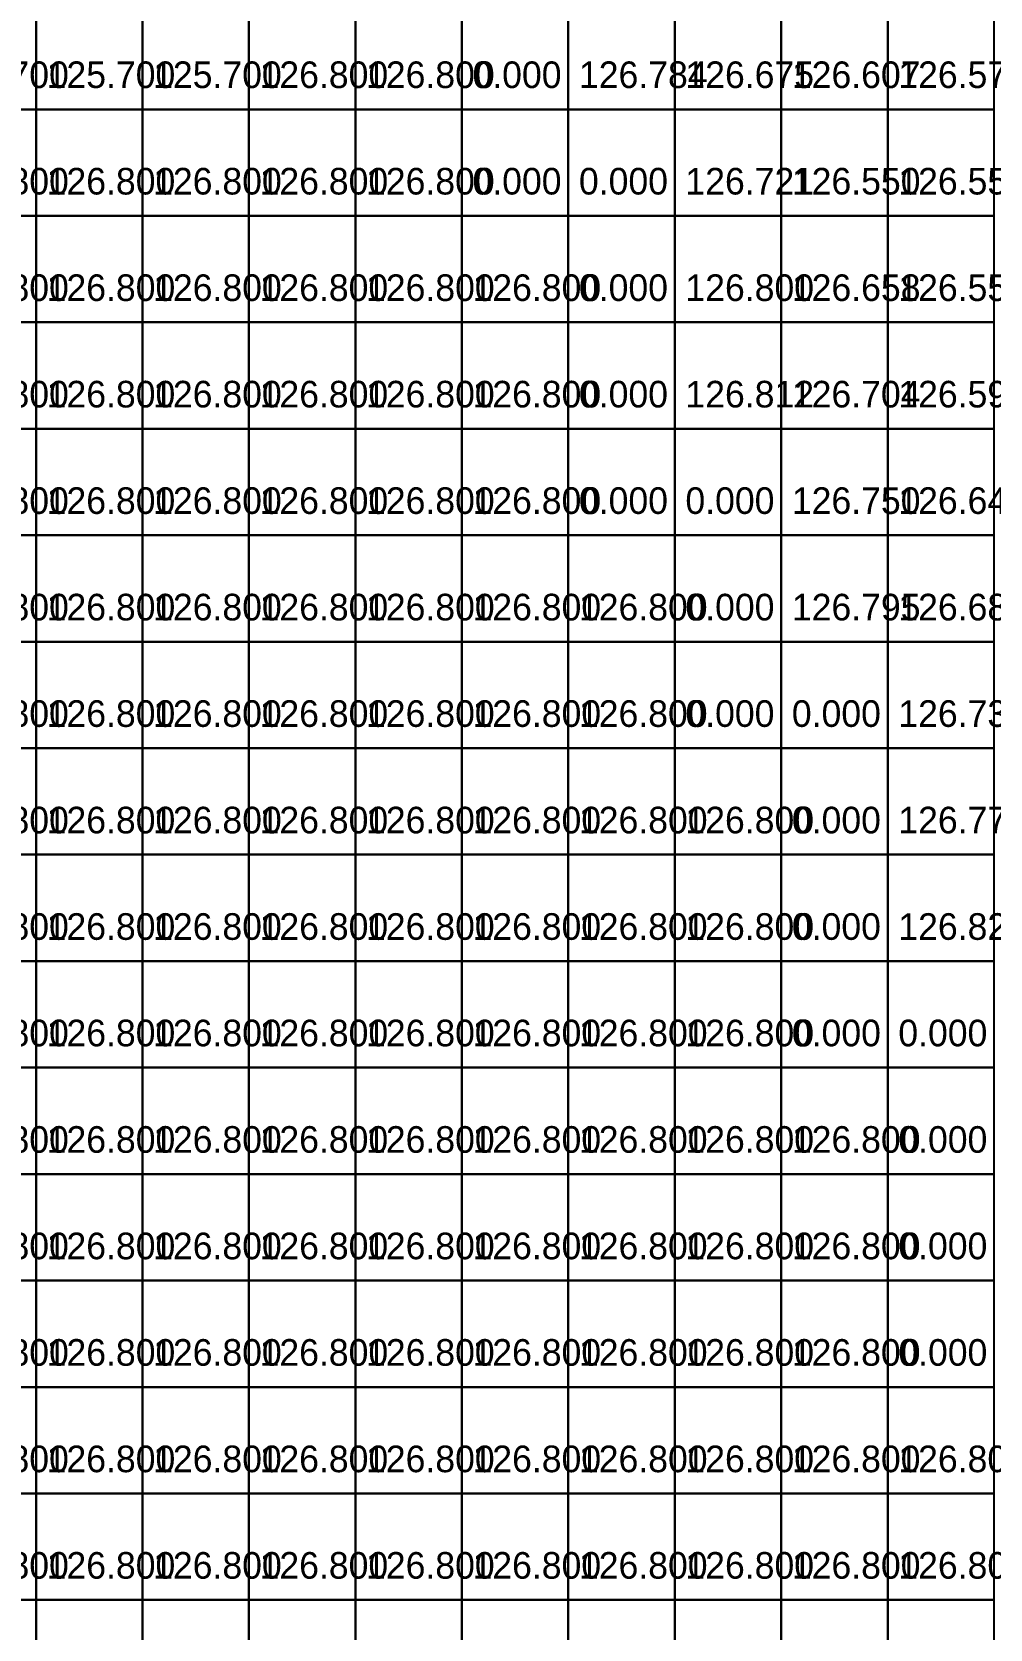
# Model space of a CAD drawing. Header units: metres. Extents: x 287857 to 287978, y 62957 to 63018.
# Drawn here: x 287892.89 to 287901.89, y 62987.56 to 63002.56 of the extents above; entities that cross this region are included whole.
import ezdxf

# ---------------------------------------------------------------- set-up
doc = ezdxf.new("R2010")
doc.units = ezdxf.units.M
for name, color, linetype, true_color in [('ARCH-BARRIER', 7, 'Continuous', 0xf87171), ('ARCH-INTERP', 7, 'Continuous', 0x64748b), ('ARCH-LEVEL-TXT', 7, 'Continuous', 0xa78bfa), ('ARCH-REAL', 7, 'Continuous', 0xa78bfa)]:
    doc.layers.add(name, color=color, linetype=linetype, true_color=true_color)

msp = doc.modelspace()

# ---------------------------------------------------------------- linework, layer by layer
at = {"layer": 'ARCH-BARRIER'}
for points in [[(287896.925, 63001.831, 0), (287897.925, 63001.831, 0), (287897.925, 63002.831, 0), (287896.925, 63002.831, 0), (287896.925, 63001.831, 0)], [(287896.925, 63000.831, 0), (287897.925, 63000.831, 0), (287897.925, 63001.831, 0), (287896.925, 63001.831, 0), (287896.925, 63000.831, 0)], [(287897.925, 63000.831, 0), (287898.925, 63000.831, 0), (287898.925, 63001.831, 0), (287897.925, 63001.831, 0), (287897.925, 63000.831, 0)], [(287897.925, 62999.831, 0), (287898.925, 62999.831, 0), (287898.925, 63000.831, 0), (287897.925, 63000.831, 0), (287897.925, 62999.831, 0)], [(287897.925, 62998.831, 0), (287898.925, 62998.831, 0), (287898.925, 62999.831, 0), (287897.925, 62999.831, 0), (287897.925, 62998.831, 0)], [(287897.925, 62997.831, 0), (287898.925, 62997.831, 0), (287898.925, 62998.831, 0), (287897.925, 62998.831, 0), (287897.925, 62997.831, 0)], [(287898.925, 62997.831, 0), (287899.925, 62997.831, 0), (287899.925, 62998.831, 0), (287898.925, 62998.831, 0), (287898.925, 62997.831, 0)], [(287898.925, 62996.831, 0), (287899.925, 62996.831, 0), (287899.925, 62997.831, 0), (287898.925, 62997.831, 0), (287898.925, 62996.831, 0)], [(287898.925, 62995.831, 0), (287899.925, 62995.831, 0), (287899.925, 62996.831, 0), (287898.925, 62996.831, 0), (287898.925, 62995.831, 0)], [(287899.925, 62995.831, 0), (287900.925, 62995.831, 0), (287900.925, 62996.831, 0), (287899.925, 62996.831, 0), (287899.925, 62995.831, 0)], [(287899.925, 62994.831, 0), (287900.925, 62994.831, 0), (287900.925, 62995.831, 0), (287899.925, 62995.831, 0), (287899.925, 62994.831, 0)], [(287899.925, 62993.831, 0), (287900.925, 62993.831, 0), (287900.925, 62994.831, 0), (287899.925, 62994.831, 0), (287899.925, 62993.831, 0)], [(287899.925, 62992.831, 0), (287900.925, 62992.831, 0), (287900.925, 62993.831, 0), (287899.925, 62993.831, 0), (287899.925, 62992.831, 0)], [(287900.925, 62992.831, 0), (287901.925, 62992.831, 0), (287901.925, 62993.831, 0), (287900.925, 62993.831, 0), (287900.925, 62992.831, 0)], [(287900.925, 62991.831, 0), (287901.925, 62991.831, 0), (287901.925, 62992.831, 0), (287900.925, 62992.831, 0), (287900.925, 62991.831, 0)], [(287900.925, 62990.831, 0), (287901.925, 62990.831, 0), (287901.925, 62991.831, 0), (287900.925, 62991.831, 0), (287900.925, 62990.831, 0)], [(287900.925, 62989.831, 0), (287901.925, 62989.831, 0), (287901.925, 62990.831, 0), (287900.925, 62990.831, 0), (287900.925, 62989.831, 0)]]:
    msp.add_polyline3d(points, dxfattribs=at)
at = {"layer": 'ARCH-INTERP'}
for points in [[(287891.925, 63001.831, 125.7), (287892.925, 63001.831, 125.7), (287892.925, 63002.831, 125.7), (287891.925, 63002.831, 125.7), (287891.925, 63001.831, 125.7)], [(287892.925, 63001.831, 125.7), (287893.925, 63001.831, 125.7), (287893.925, 63002.831, 125.7), (287892.925, 63002.831, 125.7), (287892.925, 63001.831, 125.7)], [(287893.925, 63001.831, 125.7), (287894.925, 63001.831, 125.7), (287894.925, 63002.831, 125.7), (287893.925, 63002.831, 125.7), (287893.925, 63001.831, 125.7)], [(287894.925, 63001.831, 126.8), (287895.925, 63001.831, 126.8), (287895.925, 63002.831, 126.8), (287894.925, 63002.831, 126.8), (287894.925, 63001.831, 126.8)], [(287895.925, 63001.831, 126.8), (287896.925, 63001.831, 126.8), (287896.925, 63002.831, 126.8), (287895.925, 63002.831, 126.8), (287895.925, 63001.831, 126.8)], [(287897.925, 63001.831, 126.784), (287898.925, 63001.831, 126.784), (287898.925, 63002.831, 126.784), (287897.925, 63002.831, 126.784), (287897.925, 63001.831, 126.784)], [(287898.925, 63001.831, 126.675), (287899.925, 63001.831, 126.675), (287899.925, 63002.831, 126.675), (287898.925, 63002.831, 126.675), (287898.925, 63001.831, 126.675)], [(287899.925, 63001.831, 126.607), (287900.925, 63001.831, 126.607), (287900.925, 63002.831, 126.607), (287899.925, 63002.831, 126.607), (287899.925, 63001.831, 126.607)], [(287900.925, 63001.831, 126.57), (287901.925, 63001.831, 126.57), (287901.925, 63002.831, 126.57), (287900.925, 63002.831, 126.57), (287900.925, 63001.831, 126.57)], [(287891.925, 63000.831, 126.8), (287892.925, 63000.831, 126.8), (287892.925, 63001.831, 126.8), (287891.925, 63001.831, 126.8), (287891.925, 63000.831, 126.8)], [(287892.925, 63000.831, 126.8), (287893.925, 63000.831, 126.8), (287893.925, 63001.831, 126.8), (287892.925, 63001.831, 126.8), (287892.925, 63000.831, 126.8)], [(287893.925, 63000.831, 126.8), (287894.925, 63000.831, 126.8), (287894.925, 63001.831, 126.8), (287893.925, 63001.831, 126.8), (287893.925, 63000.831, 126.8)], [(287894.925, 63000.831, 126.8), (287895.925, 63000.831, 126.8), (287895.925, 63001.831, 126.8), (287894.925, 63001.831, 126.8), (287894.925, 63000.831, 126.8)], [(287895.925, 63000.831, 126.8), (287896.925, 63000.831, 126.8), (287896.925, 63001.831, 126.8), (287895.925, 63001.831, 126.8), (287895.925, 63000.831, 126.8)], [(287898.925, 63000.831, 126.721), (287899.925, 63000.831, 126.721), (287899.925, 63001.831, 126.721), (287898.925, 63001.831, 126.721), (287898.925, 63000.831, 126.721)], [(287891.925, 62999.831, 126.8), (287892.925, 62999.831, 126.8), (287892.925, 63000.831, 126.8), (287891.925, 63000.831, 126.8), (287891.925, 62999.831, 126.8)], [(287892.925, 62999.831, 126.8), (287893.925, 62999.831, 126.8), (287893.925, 63000.831, 126.8), (287892.925, 63000.831, 126.8), (287892.925, 62999.831, 126.8)], [(287893.925, 62999.831, 126.8), (287894.925, 62999.831, 126.8), (287894.925, 63000.831, 126.8), (287893.925, 63000.831, 126.8), (287893.925, 62999.831, 126.8)], [(287894.925, 62999.831, 126.8), (287895.925, 62999.831, 126.8), (287895.925, 63000.831, 126.8), (287894.925, 63000.831, 126.8), (287894.925, 62999.831, 126.8)], [(287895.925, 62999.831, 126.8), (287896.925, 62999.831, 126.8), (287896.925, 63000.831, 126.8), (287895.925, 63000.831, 126.8), (287895.925, 62999.831, 126.8)], [(287896.925, 62999.831, 126.8), (287897.925, 62999.831, 126.8), (287897.925, 63000.831, 126.8), (287896.925, 63000.831, 126.8), (287896.925, 62999.831, 126.8)], [(287899.925, 62999.831, 126.658), (287900.925, 62999.831, 126.658), (287900.925, 63000.831, 126.658), (287899.925, 63000.831, 126.658), (287899.925, 62999.831, 126.658)], [(287891.925, 62998.831, 126.8), (287892.925, 62998.831, 126.8), (287892.925, 62999.831, 126.8), (287891.925, 62999.831, 126.8), (287891.925, 62998.831, 126.8)], [(287892.925, 62998.831, 126.8), (287893.925, 62998.831, 126.8), (287893.925, 62999.831, 126.8), (287892.925, 62999.831, 126.8), (287892.925, 62998.831, 126.8)], [(287893.925, 62998.831, 126.8), (287894.925, 62998.831, 126.8), (287894.925, 62999.831, 126.8), (287893.925, 62999.831, 126.8), (287893.925, 62998.831, 126.8)], [(287894.925, 62998.831, 126.8), (287895.925, 62998.831, 126.8), (287895.925, 62999.831, 126.8), (287894.925, 62999.831, 126.8), (287894.925, 62998.831, 126.8)], [(287895.925, 62998.831, 126.8), (287896.925, 62998.831, 126.8), (287896.925, 62999.831, 126.8), (287895.925, 62999.831, 126.8), (287895.925, 62998.831, 126.8)], [(287896.925, 62998.831, 126.8), (287897.925, 62998.831, 126.8), (287897.925, 62999.831, 126.8), (287896.925, 62999.831, 126.8), (287896.925, 62998.831, 126.8)], [(287898.925, 62998.831, 126.812), (287899.925, 62998.831, 126.812), (287899.925, 62999.831, 126.812), (287898.925, 62999.831, 126.812), (287898.925, 62998.831, 126.812)], [(287899.925, 62998.831, 126.704), (287900.925, 62998.831, 126.704), (287900.925, 62999.831, 126.704), (287899.925, 62999.831, 126.704), (287899.925, 62998.831, 126.704)], [(287900.925, 62998.831, 126.592), (287901.925, 62998.831, 126.592), (287901.925, 62999.831, 126.592), (287900.925, 62999.831, 126.592), (287900.925, 62998.831, 126.592)], [(287891.925, 62997.831, 126.8), (287892.925, 62997.831, 126.8), (287892.925, 62998.831, 126.8), (287891.925, 62998.831, 126.8), (287891.925, 62997.831, 126.8)], [(287892.925, 62997.831, 126.8), (287893.925, 62997.831, 126.8), (287893.925, 62998.831, 126.8), (287892.925, 62998.831, 126.8), (287892.925, 62997.831, 126.8)], [(287893.925, 62997.831, 126.8), (287894.925, 62997.831, 126.8), (287894.925, 62998.831, 126.8), (287893.925, 62998.831, 126.8), (287893.925, 62997.831, 126.8)], [(287894.925, 62997.831, 126.8), (287895.925, 62997.831, 126.8), (287895.925, 62998.831, 126.8), (287894.925, 62998.831, 126.8), (287894.925, 62997.831, 126.8)], [(287895.925, 62997.831, 126.8), (287896.925, 62997.831, 126.8), (287896.925, 62998.831, 126.8), (287895.925, 62998.831, 126.8), (287895.925, 62997.831, 126.8)], [(287896.925, 62997.831, 126.8), (287897.925, 62997.831, 126.8), (287897.925, 62998.831, 126.8), (287896.925, 62998.831, 126.8), (287896.925, 62997.831, 126.8)], [(287899.925, 62997.831, 126.75), (287900.925, 62997.831, 126.75), (287900.925, 62998.831, 126.75), (287899.925, 62998.831, 126.75), (287899.925, 62997.831, 126.75)], [(287900.925, 62997.831, 126.64), (287901.925, 62997.831, 126.64), (287901.925, 62998.831, 126.64), (287900.925, 62998.831, 126.64), (287900.925, 62997.831, 126.64)], [(287891.925, 62996.831, 126.8), (287892.925, 62996.831, 126.8), (287892.925, 62997.831, 126.8), (287891.925, 62997.831, 126.8), (287891.925, 62996.831, 126.8)], [(287892.925, 62996.831, 126.8), (287893.925, 62996.831, 126.8), (287893.925, 62997.831, 126.8), (287892.925, 62997.831, 126.8), (287892.925, 62996.831, 126.8)], [(287893.925, 62996.831, 126.8), (287894.925, 62996.831, 126.8), (287894.925, 62997.831, 126.8), (287893.925, 62997.831, 126.8), (287893.925, 62996.831, 126.8)], [(287894.925, 62996.831, 126.8), (287895.925, 62996.831, 126.8), (287895.925, 62997.831, 126.8), (287894.925, 62997.831, 126.8), (287894.925, 62996.831, 126.8)], [(287895.925, 62996.831, 126.8), (287896.925, 62996.831, 126.8), (287896.925, 62997.831, 126.8), (287895.925, 62997.831, 126.8), (287895.925, 62996.831, 126.8)], [(287896.925, 62996.831, 126.8), (287897.925, 62996.831, 126.8), (287897.925, 62997.831, 126.8), (287896.925, 62997.831, 126.8), (287896.925, 62996.831, 126.8)], [(287897.925, 62996.831, 126.8), (287898.925, 62996.831, 126.8), (287898.925, 62997.831, 126.8), (287897.925, 62997.831, 126.8), (287897.925, 62996.831, 126.8)], [(287899.925, 62996.831, 126.795), (287900.925, 62996.831, 126.795), (287900.925, 62997.831, 126.795), (287899.925, 62997.831, 126.795), (287899.925, 62996.831, 126.795)], [(287900.925, 62996.831, 126.687), (287901.925, 62996.831, 126.687), (287901.925, 62997.831, 126.687), (287900.925, 62997.831, 126.687), (287900.925, 62996.831, 126.687)], [(287891.925, 62995.831, 126.8), (287892.925, 62995.831, 126.8), (287892.925, 62996.831, 126.8), (287891.925, 62996.831, 126.8), (287891.925, 62995.831, 126.8)], [(287892.925, 62995.831, 126.8), (287893.925, 62995.831, 126.8), (287893.925, 62996.831, 126.8), (287892.925, 62996.831, 126.8), (287892.925, 62995.831, 126.8)], [(287893.925, 62995.831, 126.8), (287894.925, 62995.831, 126.8), (287894.925, 62996.831, 126.8), (287893.925, 62996.831, 126.8), (287893.925, 62995.831, 126.8)], [(287894.925, 62995.831, 126.8), (287895.925, 62995.831, 126.8), (287895.925, 62996.831, 126.8), (287894.925, 62996.831, 126.8), (287894.925, 62995.831, 126.8)], [(287895.925, 62995.831, 126.8), (287896.925, 62995.831, 126.8), (287896.925, 62996.831, 126.8), (287895.925, 62996.831, 126.8), (287895.925, 62995.831, 126.8)], [(287896.925, 62995.831, 126.8), (287897.925, 62995.831, 126.8), (287897.925, 62996.831, 126.8), (287896.925, 62996.831, 126.8), (287896.925, 62995.831, 126.8)], [(287897.925, 62995.831, 126.8), (287898.925, 62995.831, 126.8), (287898.925, 62996.831, 126.8), (287897.925, 62996.831, 126.8), (287897.925, 62995.831, 126.8)], [(287900.925, 62995.831, 126.733), (287901.925, 62995.831, 126.733), (287901.925, 62996.831, 126.733), (287900.925, 62996.831, 126.733), (287900.925, 62995.831, 126.733)], [(287891.925, 62994.831, 126.8), (287892.925, 62994.831, 126.8), (287892.925, 62995.831, 126.8), (287891.925, 62995.831, 126.8), (287891.925, 62994.831, 126.8)], [(287892.925, 62994.831, 126.8), (287893.925, 62994.831, 126.8), (287893.925, 62995.831, 126.8), (287892.925, 62995.831, 126.8), (287892.925, 62994.831, 126.8)], [(287893.925, 62994.831, 126.8), (287894.925, 62994.831, 126.8), (287894.925, 62995.831, 126.8), (287893.925, 62995.831, 126.8), (287893.925, 62994.831, 126.8)], [(287894.925, 62994.831, 126.8), (287895.925, 62994.831, 126.8), (287895.925, 62995.831, 126.8), (287894.925, 62995.831, 126.8), (287894.925, 62994.831, 126.8)], [(287895.925, 62994.831, 126.8), (287896.925, 62994.831, 126.8), (287896.925, 62995.831, 126.8), (287895.925, 62995.831, 126.8), (287895.925, 62994.831, 126.8)], [(287896.925, 62994.831, 126.8), (287897.925, 62994.831, 126.8), (287897.925, 62995.831, 126.8), (287896.925, 62995.831, 126.8), (287896.925, 62994.831, 126.8)], [(287897.925, 62994.831, 126.8), (287898.925, 62994.831, 126.8), (287898.925, 62995.831, 126.8), (287897.925, 62995.831, 126.8), (287897.925, 62994.831, 126.8)], [(287898.925, 62994.831, 126.8), (287899.925, 62994.831, 126.8), (287899.925, 62995.831, 126.8), (287898.925, 62995.831, 126.8), (287898.925, 62994.831, 126.8)], [(287900.925, 62994.831, 126.778), (287901.925, 62994.831, 126.778), (287901.925, 62995.831, 126.778), (287900.925, 62995.831, 126.778), (287900.925, 62994.831, 126.778)], [(287891.925, 62993.831, 126.8), (287892.925, 62993.831, 126.8), (287892.925, 62994.831, 126.8), (287891.925, 62994.831, 126.8), (287891.925, 62993.831, 126.8)], [(287892.925, 62993.831, 126.8), (287893.925, 62993.831, 126.8), (287893.925, 62994.831, 126.8), (287892.925, 62994.831, 126.8), (287892.925, 62993.831, 126.8)], [(287893.925, 62993.831, 126.8), (287894.925, 62993.831, 126.8), (287894.925, 62994.831, 126.8), (287893.925, 62994.831, 126.8), (287893.925, 62993.831, 126.8)], [(287894.925, 62993.831, 126.8), (287895.925, 62993.831, 126.8), (287895.925, 62994.831, 126.8), (287894.925, 62994.831, 126.8), (287894.925, 62993.831, 126.8)], [(287895.925, 62993.831, 126.8), (287896.925, 62993.831, 126.8), (287896.925, 62994.831, 126.8), (287895.925, 62994.831, 126.8), (287895.925, 62993.831, 126.8)], [(287896.925, 62993.831, 126.8), (287897.925, 62993.831, 126.8), (287897.925, 62994.831, 126.8), (287896.925, 62994.831, 126.8), (287896.925, 62993.831, 126.8)], [(287897.925, 62993.831, 126.8), (287898.925, 62993.831, 126.8), (287898.925, 62994.831, 126.8), (287897.925, 62994.831, 126.8), (287897.925, 62993.831, 126.8)], [(287898.925, 62993.831, 126.8), (287899.925, 62993.831, 126.8), (287899.925, 62994.831, 126.8), (287898.925, 62994.831, 126.8), (287898.925, 62993.831, 126.8)], [(287900.925, 62993.831, 126.824), (287901.925, 62993.831, 126.824), (287901.925, 62994.831, 126.824), (287900.925, 62994.831, 126.824), (287900.925, 62993.831, 126.824)], [(287891.925, 62992.831, 126.8), (287892.925, 62992.831, 126.8), (287892.925, 62993.831, 126.8), (287891.925, 62993.831, 126.8), (287891.925, 62992.831, 126.8)], [(287892.925, 62992.831, 126.8), (287893.925, 62992.831, 126.8), (287893.925, 62993.831, 126.8), (287892.925, 62993.831, 126.8), (287892.925, 62992.831, 126.8)], [(287893.925, 62992.831, 126.8), (287894.925, 62992.831, 126.8), (287894.925, 62993.831, 126.8), (287893.925, 62993.831, 126.8), (287893.925, 62992.831, 126.8)], [(287894.925, 62992.831, 126.8), (287895.925, 62992.831, 126.8), (287895.925, 62993.831, 126.8), (287894.925, 62993.831, 126.8), (287894.925, 62992.831, 126.8)], [(287895.925, 62992.831, 126.8), (287896.925, 62992.831, 126.8), (287896.925, 62993.831, 126.8), (287895.925, 62993.831, 126.8), (287895.925, 62992.831, 126.8)], [(287896.925, 62992.831, 126.8), (287897.925, 62992.831, 126.8), (287897.925, 62993.831, 126.8), (287896.925, 62993.831, 126.8), (287896.925, 62992.831, 126.8)], [(287897.925, 62992.831, 126.8), (287898.925, 62992.831, 126.8), (287898.925, 62993.831, 126.8), (287897.925, 62993.831, 126.8), (287897.925, 62992.831, 126.8)], [(287898.925, 62992.831, 126.8), (287899.925, 62992.831, 126.8), (287899.925, 62993.831, 126.8), (287898.925, 62993.831, 126.8), (287898.925, 62992.831, 126.8)], [(287891.925, 62991.831, 126.8), (287892.925, 62991.831, 126.8), (287892.925, 62992.831, 126.8), (287891.925, 62992.831, 126.8), (287891.925, 62991.831, 126.8)], [(287892.925, 62991.831, 126.8), (287893.925, 62991.831, 126.8), (287893.925, 62992.831, 126.8), (287892.925, 62992.831, 126.8), (287892.925, 62991.831, 126.8)], [(287893.925, 62991.831, 126.8), (287894.925, 62991.831, 126.8), (287894.925, 62992.831, 126.8), (287893.925, 62992.831, 126.8), (287893.925, 62991.831, 126.8)], [(287894.925, 62991.831, 126.8), (287895.925, 62991.831, 126.8), (287895.925, 62992.831, 126.8), (287894.925, 62992.831, 126.8), (287894.925, 62991.831, 126.8)], [(287895.925, 62991.831, 126.8), (287896.925, 62991.831, 126.8), (287896.925, 62992.831, 126.8), (287895.925, 62992.831, 126.8), (287895.925, 62991.831, 126.8)], [(287896.925, 62991.831, 126.8), (287897.925, 62991.831, 126.8), (287897.925, 62992.831, 126.8), (287896.925, 62992.831, 126.8), (287896.925, 62991.831, 126.8)], [(287897.925, 62991.831, 126.8), (287898.925, 62991.831, 126.8), (287898.925, 62992.831, 126.8), (287897.925, 62992.831, 126.8), (287897.925, 62991.831, 126.8)], [(287898.925, 62991.831, 126.8), (287899.925, 62991.831, 126.8), (287899.925, 62992.831, 126.8), (287898.925, 62992.831, 126.8), (287898.925, 62991.831, 126.8)], [(287899.925, 62991.831, 126.8), (287900.925, 62991.831, 126.8), (287900.925, 62992.831, 126.8), (287899.925, 62992.831, 126.8), (287899.925, 62991.831, 126.8)], [(287891.925, 62990.831, 126.8), (287892.925, 62990.831, 126.8), (287892.925, 62991.831, 126.8), (287891.925, 62991.831, 126.8), (287891.925, 62990.831, 126.8)], [(287892.925, 62990.831, 126.8), (287893.925, 62990.831, 126.8), (287893.925, 62991.831, 126.8), (287892.925, 62991.831, 126.8), (287892.925, 62990.831, 126.8)], [(287893.925, 62990.831, 126.8), (287894.925, 62990.831, 126.8), (287894.925, 62991.831, 126.8), (287893.925, 62991.831, 126.8), (287893.925, 62990.831, 126.8)], [(287894.925, 62990.831, 126.8), (287895.925, 62990.831, 126.8), (287895.925, 62991.831, 126.8), (287894.925, 62991.831, 126.8), (287894.925, 62990.831, 126.8)], [(287895.925, 62990.831, 126.8), (287896.925, 62990.831, 126.8), (287896.925, 62991.831, 126.8), (287895.925, 62991.831, 126.8), (287895.925, 62990.831, 126.8)], [(287896.925, 62990.831, 126.8), (287897.925, 62990.831, 126.8), (287897.925, 62991.831, 126.8), (287896.925, 62991.831, 126.8), (287896.925, 62990.831, 126.8)], [(287897.925, 62990.831, 126.8), (287898.925, 62990.831, 126.8), (287898.925, 62991.831, 126.8), (287897.925, 62991.831, 126.8), (287897.925, 62990.831, 126.8)], [(287898.925, 62990.831, 126.8), (287899.925, 62990.831, 126.8), (287899.925, 62991.831, 126.8), (287898.925, 62991.831, 126.8), (287898.925, 62990.831, 126.8)], [(287899.925, 62990.831, 126.8), (287900.925, 62990.831, 126.8), (287900.925, 62991.831, 126.8), (287899.925, 62991.831, 126.8), (287899.925, 62990.831, 126.8)], [(287891.925, 62989.831, 126.8), (287892.925, 62989.831, 126.8), (287892.925, 62990.831, 126.8), (287891.925, 62990.831, 126.8), (287891.925, 62989.831, 126.8)], [(287892.925, 62989.831, 126.8), (287893.925, 62989.831, 126.8), (287893.925, 62990.831, 126.8), (287892.925, 62990.831, 126.8), (287892.925, 62989.831, 126.8)], [(287893.925, 62989.831, 126.8), (287894.925, 62989.831, 126.8), (287894.925, 62990.831, 126.8), (287893.925, 62990.831, 126.8), (287893.925, 62989.831, 126.8)], [(287894.925, 62989.831, 126.8), (287895.925, 62989.831, 126.8), (287895.925, 62990.831, 126.8), (287894.925, 62990.831, 126.8), (287894.925, 62989.831, 126.8)], [(287895.925, 62989.831, 126.8), (287896.925, 62989.831, 126.8), (287896.925, 62990.831, 126.8), (287895.925, 62990.831, 126.8), (287895.925, 62989.831, 126.8)], [(287896.925, 62989.831, 126.8), (287897.925, 62989.831, 126.8), (287897.925, 62990.831, 126.8), (287896.925, 62990.831, 126.8), (287896.925, 62989.831, 126.8)], [(287897.925, 62989.831, 126.8), (287898.925, 62989.831, 126.8), (287898.925, 62990.831, 126.8), (287897.925, 62990.831, 126.8), (287897.925, 62989.831, 126.8)], [(287898.925, 62989.831, 126.8), (287899.925, 62989.831, 126.8), (287899.925, 62990.831, 126.8), (287898.925, 62990.831, 126.8), (287898.925, 62989.831, 126.8)], [(287899.925, 62989.831, 126.8), (287900.925, 62989.831, 126.8), (287900.925, 62990.831, 126.8), (287899.925, 62990.831, 126.8), (287899.925, 62989.831, 126.8)], [(287891.925, 62988.831, 126.8), (287892.925, 62988.831, 126.8), (287892.925, 62989.831, 126.8), (287891.925, 62989.831, 126.8), (287891.925, 62988.831, 126.8)], [(287892.925, 62988.831, 126.8), (287893.925, 62988.831, 126.8), (287893.925, 62989.831, 126.8), (287892.925, 62989.831, 126.8), (287892.925, 62988.831, 126.8)], [(287893.925, 62988.831, 126.8), (287894.925, 62988.831, 126.8), (287894.925, 62989.831, 126.8), (287893.925, 62989.831, 126.8), (287893.925, 62988.831, 126.8)], [(287894.925, 62988.831, 126.8), (287895.925, 62988.831, 126.8), (287895.925, 62989.831, 126.8), (287894.925, 62989.831, 126.8), (287894.925, 62988.831, 126.8)], [(287895.925, 62988.831, 126.8), (287896.925, 62988.831, 126.8), (287896.925, 62989.831, 126.8), (287895.925, 62989.831, 126.8), (287895.925, 62988.831, 126.8)], [(287896.925, 62988.831, 126.8), (287897.925, 62988.831, 126.8), (287897.925, 62989.831, 126.8), (287896.925, 62989.831, 126.8), (287896.925, 62988.831, 126.8)], [(287897.925, 62988.831, 126.8), (287898.925, 62988.831, 126.8), (287898.925, 62989.831, 126.8), (287897.925, 62989.831, 126.8), (287897.925, 62988.831, 126.8)], [(287898.925, 62988.831, 126.8), (287899.925, 62988.831, 126.8), (287899.925, 62989.831, 126.8), (287898.925, 62989.831, 126.8), (287898.925, 62988.831, 126.8)], [(287899.925, 62988.831, 126.8), (287900.925, 62988.831, 126.8), (287900.925, 62989.831, 126.8), (287899.925, 62989.831, 126.8), (287899.925, 62988.831, 126.8)], [(287900.925, 62988.831, 126.8), (287901.925, 62988.831, 126.8), (287901.925, 62989.831, 126.8), (287900.925, 62989.831, 126.8), (287900.925, 62988.831, 126.8)], [(287891.925, 62987.831, 126.8), (287892.925, 62987.831, 126.8), (287892.925, 62988.831, 126.8), (287891.925, 62988.831, 126.8), (287891.925, 62987.831, 126.8)], [(287892.925, 62987.831, 126.8), (287893.925, 62987.831, 126.8), (287893.925, 62988.831, 126.8), (287892.925, 62988.831, 126.8), (287892.925, 62987.831, 126.8)], [(287893.925, 62987.831, 126.8), (287894.925, 62987.831, 126.8), (287894.925, 62988.831, 126.8), (287893.925, 62988.831, 126.8), (287893.925, 62987.831, 126.8)], [(287894.925, 62987.831, 126.8), (287895.925, 62987.831, 126.8), (287895.925, 62988.831, 126.8), (287894.925, 62988.831, 126.8), (287894.925, 62987.831, 126.8)], [(287895.925, 62987.831, 126.8), (287896.925, 62987.831, 126.8), (287896.925, 62988.831, 126.8), (287895.925, 62988.831, 126.8), (287895.925, 62987.831, 126.8)], [(287896.925, 62987.831, 126.8), (287897.925, 62987.831, 126.8), (287897.925, 62988.831, 126.8), (287896.925, 62988.831, 126.8), (287896.925, 62987.831, 126.8)], [(287897.925, 62987.831, 126.8), (287898.925, 62987.831, 126.8), (287898.925, 62988.831, 126.8), (287897.925, 62988.831, 126.8), (287897.925, 62987.831, 126.8)], [(287898.925, 62987.831, 126.8), (287899.925, 62987.831, 126.8), (287899.925, 62988.831, 126.8), (287898.925, 62988.831, 126.8), (287898.925, 62987.831, 126.8)], [(287899.925, 62987.831, 126.8), (287900.925, 62987.831, 126.8), (287900.925, 62988.831, 126.8), (287899.925, 62988.831, 126.8), (287899.925, 62987.831, 126.8)], [(287900.925, 62987.831, 126.8), (287901.925, 62987.831, 126.8), (287901.925, 62988.831, 126.8), (287900.925, 62988.831, 126.8), (287900.925, 62987.831, 126.8)], [(287891.925, 62986.831, 126.8), (287892.925, 62986.831, 126.8), (287892.925, 62987.831, 126.8), (287891.925, 62987.831, 126.8), (287891.925, 62986.831, 126.8)], [(287892.925, 62986.831, 126.8), (287893.925, 62986.831, 126.8), (287893.925, 62987.831, 126.8), (287892.925, 62987.831, 126.8), (287892.925, 62986.831, 126.8)], [(287893.925, 62986.831, 126.8), (287894.925, 62986.831, 126.8), (287894.925, 62987.831, 126.8), (287893.925, 62987.831, 126.8), (287893.925, 62986.831, 126.8)], [(287894.925, 62986.831, 126.8), (287895.925, 62986.831, 126.8), (287895.925, 62987.831, 126.8), (287894.925, 62987.831, 126.8), (287894.925, 62986.831, 126.8)], [(287895.925, 62986.831, 126.8), (287896.925, 62986.831, 126.8), (287896.925, 62987.831, 126.8), (287895.925, 62987.831, 126.8), (287895.925, 62986.831, 126.8)], [(287896.925, 62986.831, 126.8), (287897.925, 62986.831, 126.8), (287897.925, 62987.831, 126.8), (287896.925, 62987.831, 126.8), (287896.925, 62986.831, 126.8)], [(287897.925, 62986.831, 126.8), (287898.925, 62986.831, 126.8), (287898.925, 62987.831, 126.8), (287897.925, 62987.831, 126.8), (287897.925, 62986.831, 126.8)], [(287898.925, 62986.831, 126.8), (287899.925, 62986.831, 126.8), (287899.925, 62987.831, 126.8), (287898.925, 62987.831, 126.8), (287898.925, 62986.831, 126.8)], [(287899.925, 62986.831, 126.8), (287900.925, 62986.831, 126.8), (287900.925, 62987.831, 126.8), (287899.925, 62987.831, 126.8), (287899.925, 62986.831, 126.8)], [(287900.925, 62986.831, 126.8), (287901.925, 62986.831, 126.8), (287901.925, 62987.831, 126.8), (287900.925, 62987.831, 126.8), (287900.925, 62986.831, 126.8)]]:
    msp.add_polyline3d(points, dxfattribs=at)
at = {"layer": 'ARCH-REAL'}
for points in [[(287899.925, 63000.831, 126.55), (287900.925, 63000.831, 126.55), (287900.925, 63001.831, 126.55), (287899.925, 63001.831, 126.55), (287899.925, 63000.831, 126.55)], [(287900.925, 63000.831, 126.55), (287901.925, 63000.831, 126.55), (287901.925, 63001.831, 126.55), (287900.925, 63001.831, 126.55), (287900.925, 63000.831, 126.55)], [(287898.925, 62999.831, 126.8), (287899.925, 62999.831, 126.8), (287899.925, 63000.831, 126.8), (287898.925, 63000.831, 126.8), (287898.925, 62999.831, 126.8)], [(287900.925, 62999.831, 126.55), (287901.925, 62999.831, 126.55), (287901.925, 63000.831, 126.55), (287900.925, 63000.831, 126.55), (287900.925, 62999.831, 126.55)]]:
    msp.add_polyline3d(points, dxfattribs=at)

# ---------------------------------------------------------------- texts
at = {"layer": 'ARCH-LEVEL-TXT'}
for s, p in [('125.700', (287892.025, 63002.031, 125.7)), ('125.700', (287893.025, 63002.031, 125.7)), ('125.700', (287894.025, 63002.031, 125.7)), ('126.800', (287895.025, 63002.031, 126.8)), ('126.800', (287896.025, 63002.031, 126.8)), ('0.000', (287897.025, 63002.031)), ('126.784', (287898.025, 63002.031, 126.784)), ('126.675', (287899.025, 63002.031, 126.675)), ('126.607', (287900.025, 63002.031, 126.607)), ('126.570', (287901.025, 63002.031, 126.57)), ('126.800', (287892.025, 63001.031, 126.8)), ('126.800', (287893.025, 63001.031, 126.8)), ('126.800', (287894.025, 63001.031, 126.8)), ('126.800', (287895.025, 63001.031, 126.8)), ('126.800', (287896.025, 63001.031, 126.8)), ('0.000', (287897.025, 63001.031)), ('0.000', (287898.025, 63001.031)), ('126.721', (287899.025, 63001.031, 126.721)), ('126.550', (287900.025, 63001.031, 126.55)), ('126.550', (287901.025, 63001.031, 126.55)), ('126.800', (287892.025, 63000.031, 126.8)), ('126.800', (287893.025, 63000.031, 126.8)), ('126.800', (287894.025, 63000.031, 126.8)), ('126.800', (287895.025, 63000.031, 126.8)), ('126.800', (287896.025, 63000.031, 126.8)), ('126.800', (287897.025, 63000.031, 126.8)), ('0.000', (287898.025, 63000.031)), ('126.800', (287899.025, 63000.031, 126.8)), ('126.658', (287900.025, 63000.031, 126.658)), ('126.550', (287901.025, 63000.031, 126.55)), ('126.800', (287892.025, 62999.031, 126.8)), ('126.800', (287893.025, 62999.031, 126.8)), ('126.800', (287894.025, 62999.031, 126.8)), ('126.800', (287895.025, 62999.031, 126.8)), ('126.800', (287896.025, 62999.031, 126.8)), ('126.800', (287897.025, 62999.031, 126.8)), ('0.000', (287898.025, 62999.031)), ('126.812', (287899.025, 62999.031, 126.812)), ('126.704', (287900.025, 62999.031, 126.704)), ('126.592', (287901.025, 62999.031, 126.592)), ('126.800', (287892.025, 62998.031, 126.8)), ('126.800', (287893.025, 62998.031, 126.8)), ('126.800', (287894.025, 62998.031, 126.8)), ('126.800', (287895.025, 62998.031, 126.8)), ('126.800', (287896.025, 62998.031, 126.8)), ('126.800', (287897.025, 62998.031, 126.8)), ('0.000', (287898.025, 62998.031)), ('0.000', (287899.025, 62998.031)), ('126.750', (287900.025, 62998.031, 126.75)), ('126.640', (287901.025, 62998.031, 126.64)), ('126.800', (287892.025, 62997.031, 126.8)), ('126.800', (287893.025, 62997.031, 126.8)), ('126.800', (287894.025, 62997.031, 126.8)), ('126.800', (287895.025, 62997.031, 126.8)), ('126.800', (287896.025, 62997.031, 126.8)), ('126.800', (287897.025, 62997.031, 126.8)), ('126.800', (287898.025, 62997.031, 126.8)), ('0.000', (287899.025, 62997.031)), ('126.795', (287900.025, 62997.031, 126.795)), ('126.687', (287901.025, 62997.031, 126.687)), ('126.800', (287892.025, 62996.031, 126.8)), ('126.800', (287893.025, 62996.031, 126.8)), ('126.800', (287894.025, 62996.031, 126.8)), ('126.800', (287895.025, 62996.031, 126.8)), ('126.800', (287896.025, 62996.031, 126.8)), ('126.800', (287897.025, 62996.031, 126.8)), ('126.800', (287898.025, 62996.031, 126.8)), ('0.000', (287899.025, 62996.031)), ('0.000', (287900.025, 62996.031)), ('126.733', (287901.025, 62996.031, 126.733)), ('126.800', (287892.025, 62995.031, 126.8)), ('126.800', (287893.025, 62995.031, 126.8)), ('126.800', (287894.025, 62995.031, 126.8)), ('126.800', (287895.025, 62995.031, 126.8)), ('126.800', (287896.025, 62995.031, 126.8)), ('126.800', (287897.025, 62995.031, 126.8)), ('126.800', (287898.025, 62995.031, 126.8)), ('126.800', (287899.025, 62995.031, 126.8)), ('0.000', (287900.025, 62995.031)), ('126.778', (287901.025, 62995.031, 126.778)), ('126.800', (287892.025, 62994.031, 126.8)), ('126.800', (287893.025, 62994.031, 126.8)), ('126.800', (287894.025, 62994.031, 126.8)), ('126.800', (287895.025, 62994.031, 126.8)), ('126.800', (287896.025, 62994.031, 126.8)), ('126.800', (287897.025, 62994.031, 126.8)), ('126.800', (287898.025, 62994.031, 126.8)), ('126.800', (287899.025, 62994.031, 126.8)), ('0.000', (287900.025, 62994.031)), ('126.824', (287901.025, 62994.031, 126.824)), ('126.800', (287892.025, 62993.031, 126.8)), ('126.800', (287893.025, 62993.031, 126.8)), ('126.800', (287894.025, 62993.031, 126.8)), ('126.800', (287895.025, 62993.031, 126.8)), ('126.800', (287896.025, 62993.031, 126.8)), ('126.800', (287897.025, 62993.031, 126.8)), ('126.800', (287898.025, 62993.031, 126.8)), ('126.800', (287899.025, 62993.031, 126.8)), ('0.000', (287900.025, 62993.031)), ('0.000', (287901.025, 62993.031)), ('126.800', (287892.025, 62992.031, 126.8)), ('126.800', (287893.025, 62992.031, 126.8)), ('126.800', (287894.025, 62992.031, 126.8)), ('126.800', (287895.025, 62992.031, 126.8)), ('126.800', (287896.025, 62992.031, 126.8)), ('126.800', (287897.025, 62992.031, 126.8)), ('126.800', (287898.025, 62992.031, 126.8)), ('126.800', (287899.025, 62992.031, 126.8)), ('126.800', (287900.025, 62992.031, 126.8)), ('0.000', (287901.025, 62992.031)), ('126.800', (287892.025, 62991.031, 126.8)), ('126.800', (287893.025, 62991.031, 126.8)), ('126.800', (287894.025, 62991.031, 126.8)), ('126.800', (287895.025, 62991.031, 126.8)), ('126.800', (287896.025, 62991.031, 126.8)), ('126.800', (287897.025, 62991.031, 126.8)), ('126.800', (287898.025, 62991.031, 126.8)), ('126.800', (287899.025, 62991.031, 126.8)), ('126.800', (287900.025, 62991.031, 126.8)), ('0.000', (287901.025, 62991.031)), ('126.800', (287892.025, 62990.031, 126.8)), ('126.800', (287893.025, 62990.031, 126.8)), ('126.800', (287894.025, 62990.031, 126.8)), ('126.800', (287895.025, 62990.031, 126.8)), ('126.800', (287896.025, 62990.031, 126.8)), ('126.800', (287897.025, 62990.031, 126.8)), ('126.800', (287898.025, 62990.031, 126.8)), ('126.800', (287899.025, 62990.031, 126.8)), ('126.800', (287900.025, 62990.031, 126.8)), ('0.000', (287901.025, 62990.031)), ('126.800', (287892.025, 62989.031, 126.8)), ('126.800', (287893.025, 62989.031, 126.8)), ('126.800', (287894.025, 62989.031, 126.8)), ('126.800', (287895.025, 62989.031, 126.8)), ('126.800', (287896.025, 62989.031, 126.8)), ('126.800', (287897.025, 62989.031, 126.8)), ('126.800', (287898.025, 62989.031, 126.8)), ('126.800', (287899.025, 62989.031, 126.8)), ('126.800', (287900.025, 62989.031, 126.8)), ('126.800', (287901.025, 62989.031, 126.8)), ('126.800', (287892.025, 62988.031, 126.8)), ('126.800', (287893.025, 62988.031, 126.8)), ('126.800', (287894.025, 62988.031, 126.8)), ('126.800', (287895.025, 62988.031, 126.8)), ('126.800', (287896.025, 62988.031, 126.8)), ('126.800', (287897.025, 62988.031, 126.8)), ('126.800', (287898.025, 62988.031, 126.8)), ('126.800', (287899.025, 62988.031, 126.8)), ('126.800', (287900.025, 62988.031, 126.8)), ('126.800', (287901.025, 62988.031, 126.8))]:
    msp.add_text(s, height=0.25, dxfattribs=at).set_placement(p)

doc.saveas('drawing.dxf')
